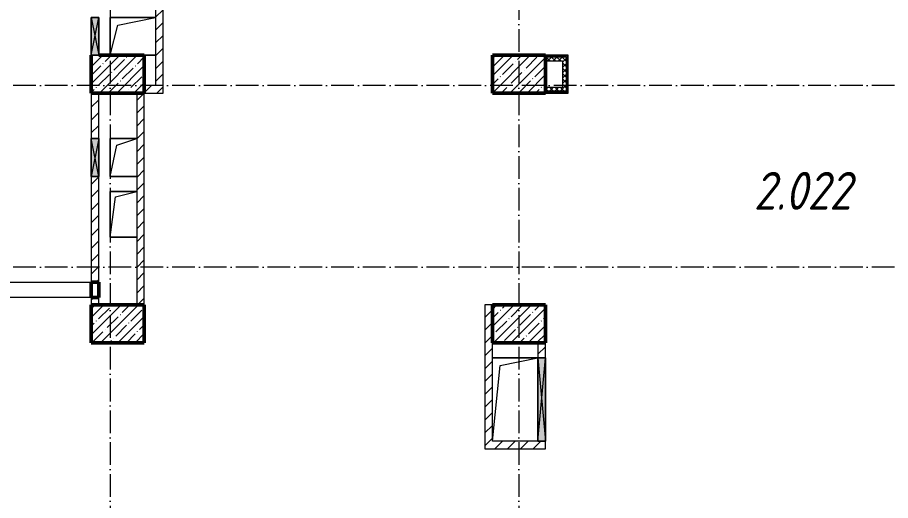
# Model space of a CAD drawing. Header units: millimetres. Extents: x -213536 to 1564669, y -45299 to 942238.
# Drawn here: x 60933 to 72467, y 523512 to 529897 of the extents above; entities that cross this region are included whole.
import ezdxf

# ---------------------------------------------------------------- set-up
doc = ezdxf.new("R2010")
doc.units = ezdxf.units.MM
doc.linetypes.add('50_200_ШТРИХ_1Т_ш5_п1_п1_', pattern=[700, 500, -100, 0, -100])
for name, color, linetype, lineweight in [('3.1) ЖБ окна 1.2 м', 102, 'Continuous', 30), ('A-DETL-GENF-OTLN', 7, 'Continuous', 9), ('A-FLOR-____-OTLN', 7, 'Continuous', 9), ('A-GENM-____-OTLN', 7, 'Continuous', 9), ('A-GLAZ-____-OTLN', 7, 'Continuous', 9), ('A-WALL-____-MCUT', 7, 'Continuous', 13), ('A-WALL-____-MCUT-1', 7, 'Continuous', 9), ('A-WALL-____-PATT-1', 7, 'Continuous', 9), ('A-WALL-FNSH-MCUT-1', 7, 'Continuous', 9), ('I-WALL-____-OTLN', 7, 'Continuous', 9), ('S-COLS-____-MCUT', 7, 'Continuous', 50), ('S-COLS-____-OTLN', 7, 'Continuous', 9), ('S-GRID-____-OTLN-1', 7, '50_200_ШТРИХ_1Т_ш5_п1_п1_', 9), ('Марки помещений', 7, 'Continuous', 9)]:
    doc.layers.add(name, color=color, linetype=linetype, lineweight=lineweight)
doc.layers.add('A-WALL-____-PATT-3', color=9, linetype='Continuous', lineweight=9, true_color=0x808080)
doc.styles.add('ISOCPEUR_I_2', font='isocpeui.ttf', dxfattribs={"width": 0.85, "height": 2.3})
pattern_1 = [(45, (-15591.66, 459015.94), (-84.85281, 84.85281), [])]
pattern_2 = [(45, (-15591.663, 459015.94), (-35.35534, 35.35534), []), (135, (-15591.663, 459015.94), (-35.35534, -35.35534), [])]

# ---------------------------------------------------------------- blocks, each defined once
blk = doc.blocks.new('BSC_Колонна _Прямоугольная - 500х700-V129-АР1_План отверстий 2 этажа в осях 1-64_Ю-ЯЯ')
at = {"layer": 'S-COLS-____-OTLN'}
h = blk.add_hatch(dxfattribs=at)
h.set_pattern_fill('FP_142', color=256, style=0, pattern_type=2)
h.set_pattern_definition([(315, (-66831.04, 77850), (114.04925, 114.04925), []), (315, (-66831.04, 77735.95), (114.04925, 114.04925), [201.613, -40.323, 3.353, -36.97])])
h.paths.add_polyline_path([(-250, -350), (250, -350), (250, 350), (-250, 350), (-250, 95)], flags=0)
at = {"layer": 'S-COLS-____-MCUT'}
for p, q in [((250, 350), (-250, 350)), ((-250, 350), (-250, -350)), ((250, -350), (250, 350)), ((-250, -350), (250, -350))]:
    blk.add_line(p, q, dxfattribs=at)
blk = doc.blocks.new('BSC_Колонна _Прямоугольная - 500х700-V130-АР1_План отверстий 2 этажа в осях 1-64_Ю-ЯЯ')
at = {"layer": 'S-COLS-____-OTLN'}
h = blk.add_hatch(dxfattribs=at)
h.set_pattern_fill('FP_143', color=256, style=0, pattern_type=2)
h.set_pattern_definition([(315, (-66831.04, 83150), (114.04925, 114.04925), []), (315, (-66831.04, 83035.95), (114.04925, 114.04925), [201.613, -40.323, 3.353, -36.97])])
h.paths.add_polyline_path([(-250, -350), (250, -350), (250, 350), (-250, 350)], flags=0)
at = {"layer": 'S-COLS-____-MCUT'}
for p, q in [((250, 350), (-250, 350)), ((-250, 350), (-250, -350)), ((250, -350), (250, 350)), ((-250, -350), (250, -350))]:
    blk.add_line(p, q, dxfattribs=at)
blk = doc.blocks.new('BSC_Колонна _Прямоугольная - 500х700-V132-АР1_План отверстий 2 этажа в осях 1-64_Ю-ЯЯ')
at = {"layer": 'S-COLS-____-OTLN'}
h = blk.add_hatch(dxfattribs=at)
h.set_pattern_fill('FP_145', color=256, style=0, pattern_type=2)
h.set_pattern_definition([(315, (-70131.04, 77850), (114.04925, 114.04925), []), (315, (-70131.04, 77735.95), (114.04925, 114.04925), [201.613, -40.323, 3.353, -36.97])])
h.paths.add_polyline_path([(-250, 350), (-250, -350), (250, -350), (250, 350), (9, 350)], flags=0)
at = {"layer": 'S-COLS-____-MCUT'}
for p, q in [((250, 350), (-250, 350)), ((-250, 350), (-250, -350)), ((250, -350), (250, 250)), ((-250, -350), (250, -350))]:
    blk.add_line(p, q, dxfattribs=at)
blk = doc.blocks.new('BSC_Колонна _Прямоугольная - 500х700-V133-АР1_План отверстий 2 этажа в осях 1-64_Ю-ЯЯ')
at = {"layer": 'S-COLS-____-OTLN'}
h = blk.add_hatch(dxfattribs=at)
h.set_pattern_fill('FP_146', color=256, style=0, pattern_type=2)
h.set_pattern_definition([(315, (-70131.04, 83150), (114.04925, 114.04925), []), (315, (-70131.04, 83035.95), (114.04925, 114.04925), [201.613, -40.323, 3.353, -36.97])])
h.paths.add_polyline_path([(-250, 350), (-250, -350), (250, -350), (250, 350), (9, 350)], flags=0)
at = {"layer": 'S-COLS-____-MCUT'}
for p, q in [((250, 350), (-250, 350)), ((-250, 350), (-250, -350)), ((250, -350), (250, 350)), ((-250, -350), (250, -350))]:
    blk.add_line(p, q, dxfattribs=at)
blk = doc.blocks.new('AR_Отверстие прямоугольное _в плите_ - AR_Отверстие прямоугольное _в плите_-30552653-АР1_План отверстий 2 этажа в осях 1-64_Ю-ЯЯ')
at = {"layer": 'A-GENM-____-OTLN'}
for p, q in [((300, 250), (-300, 250)), ((-300, 250), (-300, -250)), ((-200, 150), (300, 250)), ((-300, -250), (-200, 150)), ((150, -250), (300, -250))]:
    blk.add_line(p, q, dxfattribs=at)
blk = doc.blocks.new('AR_Отверстие прямоугольное _в плите_ - AR_Отверстие прямоугольное _в плите_-30552540-АР1_План отверстий 2 этажа в осях 1-64_Ю-ЯЯ')
at = {"layer": 'A-GENM-____-OTLN'}
for p, q in [((175, 250), (-175, 250)), ((-175, 250), (-175, -250)), ((-87, 163), (175, 250)), ((-175, -250), (-87, 163)), ((-175, -250), (175, -250))]:
    blk.add_line(p, q, dxfattribs=at)
blk = doc.blocks.new('AR_Отверстие прямоугольное _в плите_ - AR_Отверстие прямоугольное _в плите_-30552533-АР1_План отверстий 2 этажа в осях 1-64_Ю-ЯЯ')
at = {"layer": 'A-GENM-____-OTLN'}
for p, q in [((175, 300), (-175, 300)), ((-175, 300), (-175, -300)), ((-105, 230), (175, 300)), ((-175, -300), (-105, 230)), ((-175, -300), (175, -300))]:
    blk.add_line(p, q, dxfattribs=at)
blk = doc.blocks.new('AR_Отверстие прямоугольное _в плите_ - AR_Отверстие прямоугольное _в плите_-30552713-АР1_План отверстий 2 этажа в осях 1-64_Ю-ЯЯ')
at = {"layer": 'A-GENM-____-OTLN'}
for p, q in [((300, 550), (-300, 550)), ((-200, 450), (300, 550)), ((-300, -550), (-200, 450))]:
    blk.add_line(p, q, dxfattribs=at)
blk = doc.blocks.new('BSC_Колонна _Прямоугольная1 - 200х100 _металл_-35191705-АР1_План отверстий 2 этажа в осях 1-64_Ю-ЯЯ')
at = {"layer": 'S-COLS-____-MCUT'}
for p, q in [((100, 50), (-100, 50)), ((-100, 50), (-100, -50)), ((100, -50), (100, 50)), ((-100, -50), (100, -50))]:
    blk.add_line(p, q, dxfattribs=at)
blk = doc.blocks.new('AR_Отверстие прямоугольное _в стене__БезПР - AR_Отверстие прямоугольное _в стене__БезПР-36788999-АР1_План отверстий 2 этажа в осях 1-64_Ю-ЯЯ')
at = {"layer": 'A-GLAZ-____-OTLN'}
blk.add_hatch(color=256, dxfattribs=at).paths.add_polyline_path([(-550, -50), (550, -50), (550, 50), (-550, 50)], flags=0)
at = {"layer": 'A-DETL-GENF-OTLN'}
for p, q in [((-550, -50), (-550, 50)), ((-550, 50), (550, 50)), ((550, 50), (-550, -50)), ((-550, 50), (550, -50)), ((550, 50), (-550, 50)), ((-550, 50), (-550, -50)), ((550, 50), (550, -50)), ((550, -50), (550, 50)), ((550, -50), (-550, -50)), ((-550, -50), (550, -50))]:
    blk.add_line(p, q, dxfattribs=at)
at = {"layer": 'A-GLAZ-____-OTLN'}
blk.add_line((550, 50), (-550, 50), dxfattribs=at)
blk = doc.blocks.new('AR_Отверстие прямоугольное _в стене__БезПР - AR_Отверстие прямоугольное _в стене__БезПР-36427725-АР1_План отверстий 2 этажа в осях 1-64_Ю-ЯЯ')
at = {"layer": 'A-GLAZ-____-OTLN'}
blk.add_hatch(color=256, dxfattribs=at).paths.add_polyline_path([(-250, 50), (-250, -50), (250, -50), (250, 50)], flags=0)
at = {"layer": 'A-DETL-GENF-OTLN'}
for p, q in [((-250, -50), (-250, 50)), ((-250, 50), (250, 50)), ((250, 50), (-250, -50)), ((-250, 50), (250, -50)), ((250, 50), (-250, 50)), ((-250, 50), (-250, -50)), ((250, 50), (250, -50)), ((250, -50), (250, 50)), ((250, -50), (-250, -50)), ((-250, -50), (250, -50))]:
    blk.add_line(p, q, dxfattribs=at)
at = {"layer": 'A-GLAZ-____-OTLN'}
blk.add_line((250, 50), (-250, 50), dxfattribs=at)
blk = doc.blocks.new('AR_Отверстие прямоугольное _в стене__БезПР - AR_Отверстие прямоугольное _в стене__БезПР-36788837-АР1_План отверстий 2 этажа в осях 1-64_Ю-ЯЯ')
at = {"layer": 'A-GLAZ-____-OTLN'}
blk.add_hatch(color=256, dxfattribs=at).paths.add_polyline_path([(250, -50), (250, 50), (-250, 50), (-250, -50)], flags=0)
at = {"layer": 'A-DETL-GENF-OTLN'}
for p, q in [((-250, -50), (-250, 50)), ((-250, 50), (250, 50)), ((250, 50), (-250, -50)), ((-250, 50), (250, -50)), ((250, 50), (-250, 50)), ((-250, 50), (-250, -50)), ((250, 50), (250, -50)), ((250, -50), (250, 50)), ((250, -50), (-250, -50)), ((-250, -50), (250, -50))]:
    blk.add_line(p, q, dxfattribs=at)
at = {"layer": 'A-GLAZ-____-OTLN'}
blk.add_line((250, 50), (-250, 50), dxfattribs=at)
blk = doc.blocks.new('2этаж')
at = {"layer": 'S-GRID-____-OTLN-1', "color": 251, "ltscale": 0.6, "true_color": 0x636466}
for p, q in [((62158.3, 549908.8), (62158.3, 498997)), ((67558.3, 549908.8), (67558.3, 498997)), ((88482.7, 528997), (33650.4, 528997)), ((88482.7, 526597), (-20260.4, 526597))]:
    blk.add_line(p, q, dxfattribs=at)

msp = doc.modelspace()

# ---------------------------------------------------------------- hatches: boundary and pattern name
at = {"layer": 'A-WALL-____-PATT-1'}
h = msp.add_hatch(dxfattribs=at)
h.set_pattern_fill('FP_4', color=256, style=0, pattern_type=2)
h.set_pattern_definition(pattern_1)
h.paths.add_polyline_path([(62858.3, 528897), (62858.3, 531347), (62758.3, 531347), (62758.3, 528897)], flags=0)
h = msp.add_hatch(dxfattribs=at)
h.set_pattern_fill('FP_4', color=256, style=0, pattern_type=2)
h.set_pattern_definition(pattern_1)
h.paths.add_polyline_path([(62758.3, 528897), (62758.3, 528997), (62608.3, 528997), (62608.3, 528897)], flags=0)
h = msp.add_hatch(dxfattribs=at)
h.set_pattern_fill('FP_4', color=256, style=0, pattern_type=2)
h.set_pattern_definition(pattern_1)
h.paths.add_polyline_path([(61908.3, 526097), (62008.3, 526097), (62008.3, 526197), (61908.3, 526197)], flags=0)
h.paths.add_polyline_path([(62008.3, 526397), (62008.3, 527797), (61908.3, 527797), (61908.3, 526397)], flags=0)
h.paths.add_polyline_path([(61908.3, 528297), (62008.3, 528297), (62008.3, 528897), (61908.3, 528897)], flags=0)
h = msp.add_hatch(dxfattribs=at)
h.set_pattern_fill('FP_4', color=256, style=0, pattern_type=2)
h.set_pattern_definition(pattern_1)
h.paths.add_polyline_path([(62608.3, 526097), (62608.3, 528897), (62508.3, 528897), (62508.3, 526097)], flags=0)
h = msp.add_hatch(dxfattribs=at)
h.set_pattern_fill('FP_4', color=256, style=0, pattern_type=2)
h.set_pattern_definition(pattern_1)
h.paths.add_polyline_path([(67208.3, 524197), (67208.3, 526097), (67108.3, 526097), (67108.3, 524197)], flags=0)
h = msp.add_hatch(dxfattribs=at)
h.set_pattern_fill('FP_4', color=256, style=0, pattern_type=2)
h.set_pattern_definition(pattern_1)
h.paths.add_polyline_path([(67908.3, 524197), (67908.3, 524297), (67808.3, 524297), (67808.3, 524197)], flags=0)
h.paths.add_polyline_path([(67808.3, 525397), (67908.3, 525397), (67908.3, 525597), (67808.3, 525597)], flags=0)
h = msp.add_hatch(dxfattribs=at)
h.set_pattern_fill('FP_4', color=256, style=0, pattern_type=2)
h.set_pattern_definition(pattern_1)
h.paths.add_polyline_path([(67808.3, 524197), (67808.3, 524297), (67208.3, 524297), (67208.3, 524197)], flags=0)
at = {"layer": 'A-WALL-____-PATT-3'}
h = msp.add_hatch(dxfattribs=at)
h.set_pattern_fill('FP_7', color=256, style=0, pattern_type=2)
h.set_pattern_definition(pattern_2)
h.paths.add_polyline_path([(68133.3, 529322), (68133.3, 529372), (67908.3, 529372), (67908.3, 529322)], flags=0)
h = msp.add_hatch(dxfattribs=at)
h.set_pattern_fill('FP_7', color=256, style=0, pattern_type=2)
h.set_pattern_definition(pattern_2)
h.paths.add_polyline_path([(68133.3, 528972), (68183.3, 528972), (68183.3, 529372), (68133.3, 529372), (68133.3, 529155.8)], flags=0)
h = msp.add_hatch(dxfattribs=at)
h.set_pattern_fill('FP_7', color=256, style=0, pattern_type=2)
h.set_pattern_definition(pattern_2)
h.paths.add_polyline_path([(68183.3, 528922), (68183.3, 528972), (67908.3, 528972), (67908.3, 528922)], flags=0)

# ---------------------------------------------------------------- linework, layer by layer
at = {"layer": 'A-FLOR-____-OTLN'}
for p, q in [((62158.3, 529897), (62758.3, 529897)), ((62158.3, 529397), (62158.3, 529897)), ((62758.3, 529397), (62608.3, 529397)), ((62158.3, 528297), (62508.3, 528297)), ((62158.3, 527797), (62158.3, 528297)), ((62508.3, 527797), (62158.3, 527797)), ((62158.3, 527594.6), (62508.3, 527594.6)), ((62158.3, 526994.6), (62158.3, 527594.6)), ((62508.3, 526994.6), (62158.3, 526994.6)), ((67208.3, 525396.6), (67808.3, 525396.6))]:
    msp.add_line(p, q, dxfattribs=at)
at = {"layer": 'A-WALL-____-MCUT'}
for p, q in [((68183.3, 529372), (67908.3, 529372)), ((67908.3, 529322), (68133.3, 529322)), ((68133.3, 529322), (68133.3, 528972)), ((68183.3, 529372), (68183.3, 528922)), ((68133.3, 528972), (67908.3, 528972)), ((68183.3, 528922), (67908.3, 528922))]:
    msp.add_line(p, q, dxfattribs=at)
at = {"layer": 'A-WALL-____-MCUT-1'}
for p, q in [((68195.8, 529384.5), (67908.3, 529384.5)), ((68195.8, 529384.5), (68195.8, 528909.5)), ((68195.8, 528909.5), (67908.3, 528909.5))]:
    msp.add_line(p, q, dxfattribs=at)
at = {"layer": 'A-WALL-FNSH-MCUT-1'}
for p, q in [((62758.3, 531347), (62758.3, 528997)), ((62858.3, 528897), (62858.3, 531347)), ((68208.3, 529397), (67908.3, 529397)), ((68208.3, 528897), (68208.3, 529397)), ((62758.3, 528997), (62608.3, 528997)), ((61908.3, 528897), (61908.3, 528297)), ((62008.3, 528297), (62008.3, 528897)), ((62508.3, 528897), (62508.3, 526097)), ((62608.3, 528897), (62858.3, 528897)), ((62608.3, 526097), (62608.3, 528897)), ((67908.3, 528897), (68208.3, 528897)), ((61908.3, 527797), (61908.3, 526397)), ((62008.3, 526397), (62008.3, 527797)), ((61908.3, 526197), (61908.3, 526097)), ((62008.3, 526097), (62008.3, 526197)), ((67208.3, 526097), (67108.3, 526097)), ((67108.3, 526097), (67108.3, 524197)), ((67208.3, 524297), (67208.3, 525597)), ((67808.3, 525597), (67808.3, 525397)), ((67908.3, 525397), (67908.3, 525597)), ((67808.3, 524297), (67208.3, 524297)), ((67908.3, 524197), (67908.3, 524297)), ((67108.3, 524197), (67908.3, 524197))]:
    msp.add_line(p, q, dxfattribs=at)
at = {"layer": 'I-WALL-____-OTLN'}
for p, q in [((59658.3, 526397), (61908.3, 526397)), ((61908.3, 526197), (59658.3, 526197))]:
    msp.add_line(p, q, dxfattribs=at)

# ---------------------------------------------------------------- block references
at = {"layer": '3.1) ЖБ окна 1.2 м'}
msp.add_blockref('2этаж', (0, 0), dxfattribs=at)
at = {"layer": 'A-GENM-____-OTLN'}
for name, p in [('AR_Отверстие прямоугольное _в плите_ - AR_Отверстие прямоугольное _в плите_-30552653-АР1_План отверстий 2 этажа в осях 1-64_Ю-ЯЯ', (62458.3, 529647)), ('AR_Отверстие прямоугольное _в плите_ - AR_Отверстие прямоугольное _в плите_-30552540-АР1_План отверстий 2 этажа в осях 1-64_Ю-ЯЯ', (62333.3, 528047)), ('AR_Отверстие прямоугольное _в плите_ - AR_Отверстие прямоугольное _в плите_-30552533-АР1_План отверстий 2 этажа в осях 1-64_Ю-ЯЯ', (62333.3, 527294.6)), ('AR_Отверстие прямоугольное _в плите_ - AR_Отверстие прямоугольное _в плите_-30552713-АР1_План отверстий 2 этажа в осях 1-64_Ю-ЯЯ', (67508.3, 524846.6))]:
    msp.add_blockref(name, p, dxfattribs=at)
at = {"layer": 'A-GLAZ-____-OTLN'}
for name, p, rotation in [('AR_Отверстие прямоугольное _в стене__БезПР - AR_Отверстие прямоугольное _в стене__БезПР-36427725-АР1_План отверстий 2 этажа в осях 1-64_Ю-ЯЯ', (61958.3, 529647), 90.00000000000058), ('AR_Отверстие прямоугольное _в стене__БезПР - AR_Отверстие прямоугольное _в стене__БезПР-36788837-АР1_План отверстий 2 этажа в осях 1-64_Ю-ЯЯ', (61958.3, 528047), 269.9999999999994), ('AR_Отверстие прямоугольное _в стене__БезПР - AR_Отверстие прямоугольное _в стене__БезПР-36788999-АР1_План отверстий 2 этажа в осях 1-64_Ю-ЯЯ', (67858.3, 524847), 90)]:
    msp.add_blockref(name, p, dxfattribs=dict(at, rotation=rotation))
at = {"layer": 'S-COLS-____-OTLN'}
for name, p, rotation in [('BSC_Колонна _Прямоугольная - 500х700-V132-АР1_План отверстий 2 этажа в осях 1-64_Ю-ЯЯ', (62258.3, 529147), 89.9999999999999), ('BSC_Колонна _Прямоугольная - 500х700-V133-АР1_План отверстий 2 этажа в осях 1-64_Ю-ЯЯ', (67558.3, 529147), 89.9999999999999), ('BSC_Колонна _Прямоугольная1 - 200х100 _металл_-35191705-АР1_План отверстий 2 этажа в осях 1-64_Ю-ЯЯ', (61958.3, 526297), 270.0000000000001), ('BSC_Колонна _Прямоугольная - 500х700-V129-АР1_План отверстий 2 этажа в осях 1-64_Ю-ЯЯ', (62258.3, 525847), 89.9999999999999), ('BSC_Колонна _Прямоугольная - 500х700-V130-АР1_План отверстий 2 этажа в осях 1-64_Ю-ЯЯ', (67558.3, 525847), 89.9999999999999)]:
    msp.add_blockref(name, p, dxfattribs=dict(at, rotation=rotation))

# ---------------------------------------------------------------- texts
at = {"layer": 'Марки помещений', "insert": (70660.7, 527856.3), "char_height": 500, "width": 785.654, "attachment_point": 1, "style": 'ISOCPEUR_I_2'}
msp.add_mtext('2.022', dxfattribs=at)

doc.saveas('drawing.dxf')
